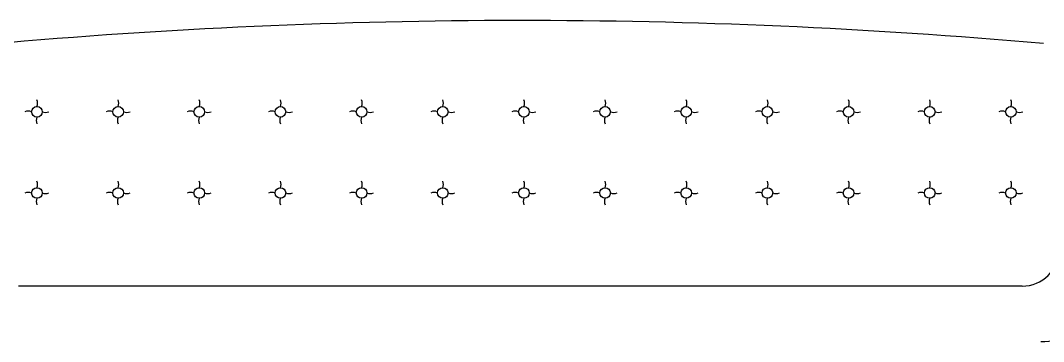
# Model space of a CAD drawing. Header units: inches. Extents: x 5.4 to 47.9, y 11.7 to 36.5.
# Drawn here: x 37.7 to 39.918, y 14.343 to 15.038 of the extents above; entities that cross this region are included whole.
import ezdxf

# ---------------------------------------------------------------- set-up
doc = ezdxf.new("R2010")
doc.units = ezdxf.units.IN
doc.header["$MEASUREMENT"] = 0
doc.layers.add('02', color=2, linetype='Continuous')

msp = doc.modelspace()

# ---------------------------------------------------------------- linework, layer by layer
at = {"layer": '02'}
msp.add_line((39.8718, 14.4627), (37.6958, 14.4627), dxfattribs=at)
for centre in [(37.7356, 14.8406), (37.9116, 14.8406), (38.0876, 14.8406), (38.2636, 14.8406), (38.4396, 14.8406), (38.6156, 14.8406), (38.7916, 14.8406), (38.9676, 14.8406), (39.1436, 14.8406), (39.3196, 14.8406), (39.4956, 14.8406), (39.6716, 14.8406), (39.8476, 14.8406), (37.7356, 14.6646), (37.9116, 14.6646), (38.0876, 14.6646), (38.2636, 14.6646), (38.4396, 14.6646), (38.6156, 14.6646), (38.7916, 14.6646), (38.9676, 14.6646), (39.1436, 14.6646), (39.3196, 14.6646), (39.4956, 14.6646), (39.6716, 14.6646), (39.8476, 14.6646)]:
    msp.add_circle(centre, 0.0115, dxfattribs=at)
for centre, radius, start, end in [((38.7845, 2.1565), 12.8819, 84.95029, 95.11099), ((37.7165, 14.8593), 0.0204, 339.3152, 20.6848), ((37.8925, 14.8593), 0.0204, 339.3152, 20.6848), ((38.0685, 14.8593), 0.0204, 339.3152, 20.6848), ((38.2445, 14.8593), 0.0204, 339.3152, 20.6848), ((38.4205, 14.8593), 0.0204, 339.3152, 20.6848), ((38.5965, 14.8593), 0.0204, 339.3152, 20.6848), ((38.7725, 14.8593), 0.0204, 339.3152, 20.6848), ((38.9485, 14.8593), 0.0204, 339.3152, 20.6848), ((39.1245, 14.8593), 0.0204, 339.3152, 20.6848), ((39.3005, 14.8593), 0.0204, 339.3152, 20.6848), ((39.4765, 14.8593), 0.0204, 339.3152, 20.6848), ((39.6525, 14.8593), 0.0204, 339.3152, 20.6848), ((39.8285, 14.8593), 0.0204, 339.3152, 20.6848), ((37.7168, 14.8215), 0.0204, 69.3152, 110.6848), ((37.7546, 14.8219), 0.0204, 159.3152, 200.6848), ((37.7543, 14.8597), 0.0204, 249.3152, 290.6848), ((37.8928, 14.8215), 0.0204, 69.3152, 110.6848), ((37.9306, 14.8219), 0.0204, 159.3152, 200.6848), ((37.9303, 14.8597), 0.0204, 249.3152, 290.6848), ((38.0688, 14.8215), 0.0204, 69.3152, 110.6848), ((38.1066, 14.8219), 0.0204, 159.3152, 200.6848), ((38.1063, 14.8597), 0.0204, 249.3152, 290.6848), ((38.2448, 14.8215), 0.0204, 69.3152, 110.6848), ((38.2826, 14.8219), 0.0204, 159.3152, 200.6848), ((38.2823, 14.8597), 0.0204, 249.3152, 290.6848), ((38.4208, 14.8215), 0.0204, 69.3152, 110.6848), ((38.4586, 14.8219), 0.0204, 159.3152, 200.6848), ((38.4583, 14.8597), 0.0204, 249.3152, 290.6848), ((38.5968, 14.8215), 0.0204, 69.3152, 110.6848), ((38.6346, 14.8219), 0.0204, 159.3152, 200.6848), ((38.6343, 14.8597), 0.0204, 249.3152, 290.6848), ((38.7728, 14.8215), 0.0204, 69.3152, 110.6848), ((38.8106, 14.8219), 0.0204, 159.3152, 200.6848), ((38.8103, 14.8597), 0.0204, 249.3152, 290.6848), ((38.9488, 14.8215), 0.0204, 69.3152, 110.6848), ((38.9866, 14.8219), 0.0204, 159.3152, 200.6848), ((38.9863, 14.8597), 0.0204, 249.3152, 290.6848), ((39.1248, 14.8215), 0.0204, 69.3152, 110.6848), ((39.1626, 14.8219), 0.0204, 159.3152, 200.6848), ((39.1623, 14.8597), 0.0204, 249.3152, 290.6848), ((39.3008, 14.8215), 0.0204, 69.3152, 110.6848), ((39.3386, 14.8219), 0.0204, 159.3152, 200.6848), ((39.3383, 14.8597), 0.0204, 249.3152, 290.6848), ((39.4768, 14.8215), 0.0204, 69.3152, 110.6848), ((39.5146, 14.8219), 0.0204, 159.3152, 200.6848), ((39.5143, 14.8597), 0.0204, 249.3152, 290.6848), ((39.6528, 14.8215), 0.0204, 69.3152, 110.6848), ((39.6906, 14.8219), 0.0204, 159.3152, 200.6848), ((39.6903, 14.8597), 0.0204, 249.3152, 290.6848), ((39.8288, 14.8215), 0.0204, 69.3152, 110.6848), ((39.8666, 14.8219), 0.0204, 159.3152, 200.6848), ((39.8663, 14.8597), 0.0204, 249.3152, 290.6848), ((37.7165, 14.6833), 0.0204, 339.3152, 20.6848), ((37.8925, 14.6833), 0.0204, 339.3152, 20.6848), ((38.0685, 14.6833), 0.0204, 339.3152, 20.6848), ((38.2445, 14.6833), 0.0204, 339.3152, 20.6848), ((38.4205, 14.6833), 0.0204, 339.3152, 20.6848), ((38.5965, 14.6833), 0.0204, 339.3152, 20.6848), ((38.7725, 14.6833), 0.0204, 339.3152, 20.6848), ((38.9485, 14.6833), 0.0204, 339.3152, 20.6848), ((39.1245, 14.6833), 0.0204, 339.3152, 20.6848), ((39.3005, 14.6833), 0.0204, 339.3152, 20.6848), ((39.4765, 14.6833), 0.0204, 339.3152, 20.6848), ((39.6525, 14.6833), 0.0204, 339.3152, 20.6848), ((39.8285, 14.6833), 0.0204, 339.3152, 20.6848), ((37.7168, 14.6455), 0.0204, 69.3152, 110.6848), ((37.8928, 14.6455), 0.0204, 69.3152, 110.6848), ((38.0688, 14.6455), 0.0204, 69.3152, 110.6848), ((38.2448, 14.6455), 0.0204, 69.3152, 110.6848), ((38.4208, 14.6455), 0.0204, 69.3152, 110.6848), ((38.5968, 14.6455), 0.0204, 69.3152, 110.6848), ((38.7728, 14.6455), 0.0204, 69.3152, 110.6848), ((38.9488, 14.6455), 0.0204, 69.3152, 110.6848), ((39.1248, 14.6455), 0.0204, 69.3152, 110.6848), ((39.3008, 14.6455), 0.0204, 69.3152, 110.6848), ((39.4768, 14.6455), 0.0204, 69.3152, 110.6848), ((39.6528, 14.6455), 0.0204, 69.3152, 110.6848), ((39.8288, 14.6455), 0.0204, 69.3152, 110.6848), ((37.7546, 14.6459), 0.0204, 159.3152, 200.6848), ((37.7543, 14.6837), 0.0204, 249.3152, 290.6848), ((37.9306, 14.6459), 0.0204, 159.3152, 200.6848), ((37.9303, 14.6837), 0.0204, 249.3152, 290.6848), ((38.1066, 14.6459), 0.0204, 159.3152, 200.6848), ((38.1063, 14.6837), 0.0204, 249.3152, 290.6848), ((38.2826, 14.6459), 0.0204, 159.3152, 200.6848), ((38.2823, 14.6837), 0.0204, 249.3152, 290.6848), ((38.4586, 14.6459), 0.0204, 159.3152, 200.6848), ((38.4583, 14.6837), 0.0204, 249.3152, 290.6848), ((38.6346, 14.6459), 0.0204, 159.3152, 200.6848), ((38.6343, 14.6837), 0.0204, 249.3152, 290.6848), ((38.8106, 14.6459), 0.0204, 159.3152, 200.6848), ((38.8103, 14.6837), 0.0204, 249.3152, 290.6848), ((38.9866, 14.6459), 0.0204, 159.3152, 200.6848), ((38.9863, 14.6837), 0.0204, 249.3152, 290.6848), ((39.1626, 14.6459), 0.0204, 159.3152, 200.6848), ((39.1623, 14.6837), 0.0204, 249.3152, 290.6848), ((39.3386, 14.6459), 0.0204, 159.3152, 200.6848), ((39.3383, 14.6837), 0.0204, 249.3152, 290.6848), ((39.5146, 14.6459), 0.0204, 159.3152, 200.6848), ((39.5143, 14.6837), 0.0204, 249.3152, 290.6848), ((39.6906, 14.6459), 0.0204, 159.3152, 200.6848), ((39.6903, 14.6837), 0.0204, 249.3152, 290.6848), ((39.8666, 14.6459), 0.0204, 159.3152, 200.6848), ((39.8663, 14.6837), 0.0204, 249.3152, 290.6848), ((39.8718, 14.5427), 0.08, 270, 0), ((39.9124, 14.5027), 0.16, 270, 8.2832)]:
    msp.add_arc(centre, radius, start, end, dxfattribs=at)

doc.saveas('drawing.dxf')
